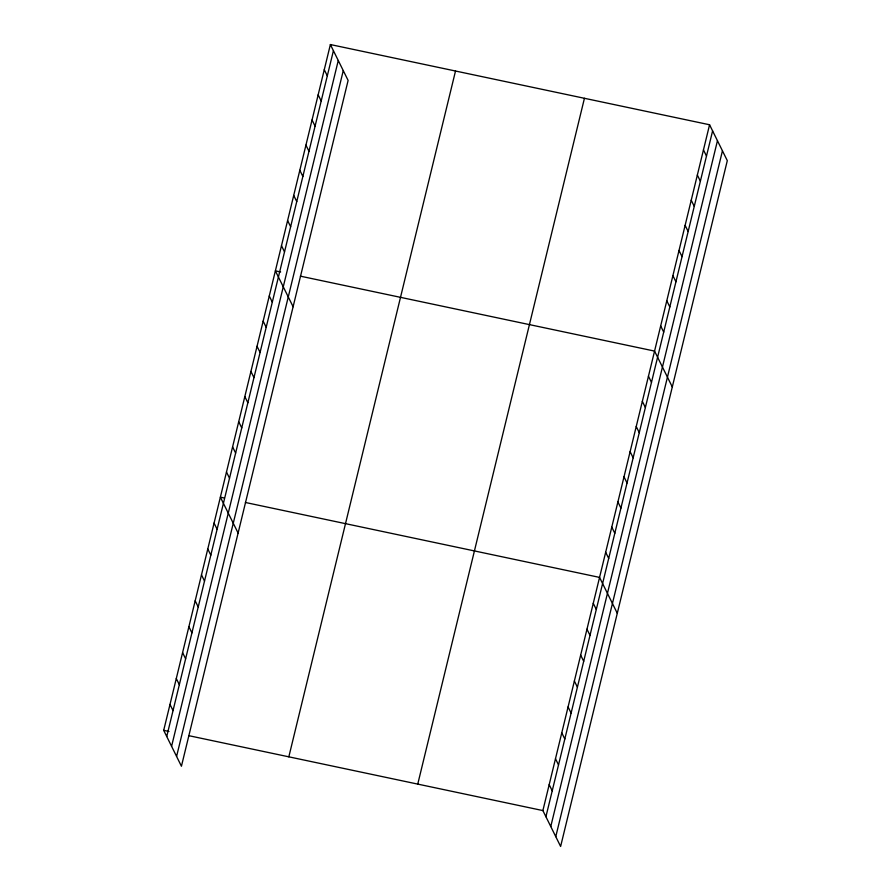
<?xml version="1.0" encoding="UTF-8"?>
<svg xmlns="http://www.w3.org/2000/svg" width="891" height="891" viewBox="0 0 891 891"><rect width="100%" height="100%" fill="white"/><g stroke="black" fill="none" stroke-linecap="round" stroke-linejoin="round"><path stroke-width="1.34" d="M330.383 44.55L348.114 80.424L181.43 766.238L163.699 730.353L330.383 44.55L709.57 124.762L727.301 160.647L560.617 846.45L542.886 810.576L709.57 124.762M166.74 736.501L333.423 50.698M171.584 746.313L338.268 60.51M176.585 756.426L343.269 70.612M288.829 756.827L455.513 71.024M417.756 784.102L584.44 98.3M545.927 816.724L712.6 130.91M550.772 826.536L717.455 140.722M555.772 836.638L722.445 150.835M280.643 271.978L275.375 270.864L293.106 306.738M300.401 276.165L654.562 351.087L672.293 386.961M224.32 498.013L220.378 497.178L238.109 533.063M245.404 502.479L599.554 577.401L617.285 613.275M163.699 730.353L168.967 731.466M188.725 735.654L542.886 810.576M703.456 149.911L706.496 156.059M697.341 175.059L700.382 181.207M691.227 200.208L694.267 206.356M685.123 225.356L688.153 231.504M679.009 250.494L682.049 256.641M672.894 275.642L675.935 281.79M666.791 300.79L669.82 306.938M660.677 325.939L663.717 332.087M648.448 376.225L651.488 382.373M642.344 401.373L645.374 407.521M636.23 426.522L639.27 432.67M630.115 451.67L633.156 457.818M624.001 476.819L627.041 482.967M617.897 501.956L620.927 508.104M611.783 527.104L614.823 533.252M605.668 552.253L608.709 558.401M593.261 603.307L596.302 609.455M324.268 69.698L327.309 75.846M586.969 629.213L589.998 635.361M318.154 94.847L321.194 100.984M580.665 655.13L583.705 661.267M312.05 119.984L315.091 126.132M574.372 681.036L577.413 687.184M305.936 145.133L308.977 151.281M568.079 706.942L571.109 713.09M299.822 170.281L302.862 176.429M561.775 732.847L564.816 738.995M293.718 195.43L296.748 201.578M555.483 758.753L558.523 764.901M287.604 220.578L290.644 226.715M549.179 784.67L552.22 790.818M281.489 245.716L284.53 251.863M269.271 296.012L272.301 302.16M263.157 321.161L266.197 327.309M257.042 346.309L260.083 352.446M250.928 371.447L253.968 377.595M244.825 396.595L247.854 402.743M238.71 421.744L241.751 427.892M232.596 446.892L235.636 453.04M226.481 472.041L229.522 478.189M214.074 523.095L217.114 529.243M207.781 549.001L210.822 555.149M201.489 574.907L204.518 581.055M195.185 600.812L198.225 606.96M188.892 626.729L191.933 632.866M182.588 652.635L185.629 658.783M176.295 678.541L179.336 684.689M170.003 704.447L173.032 710.595"/></g></svg>
